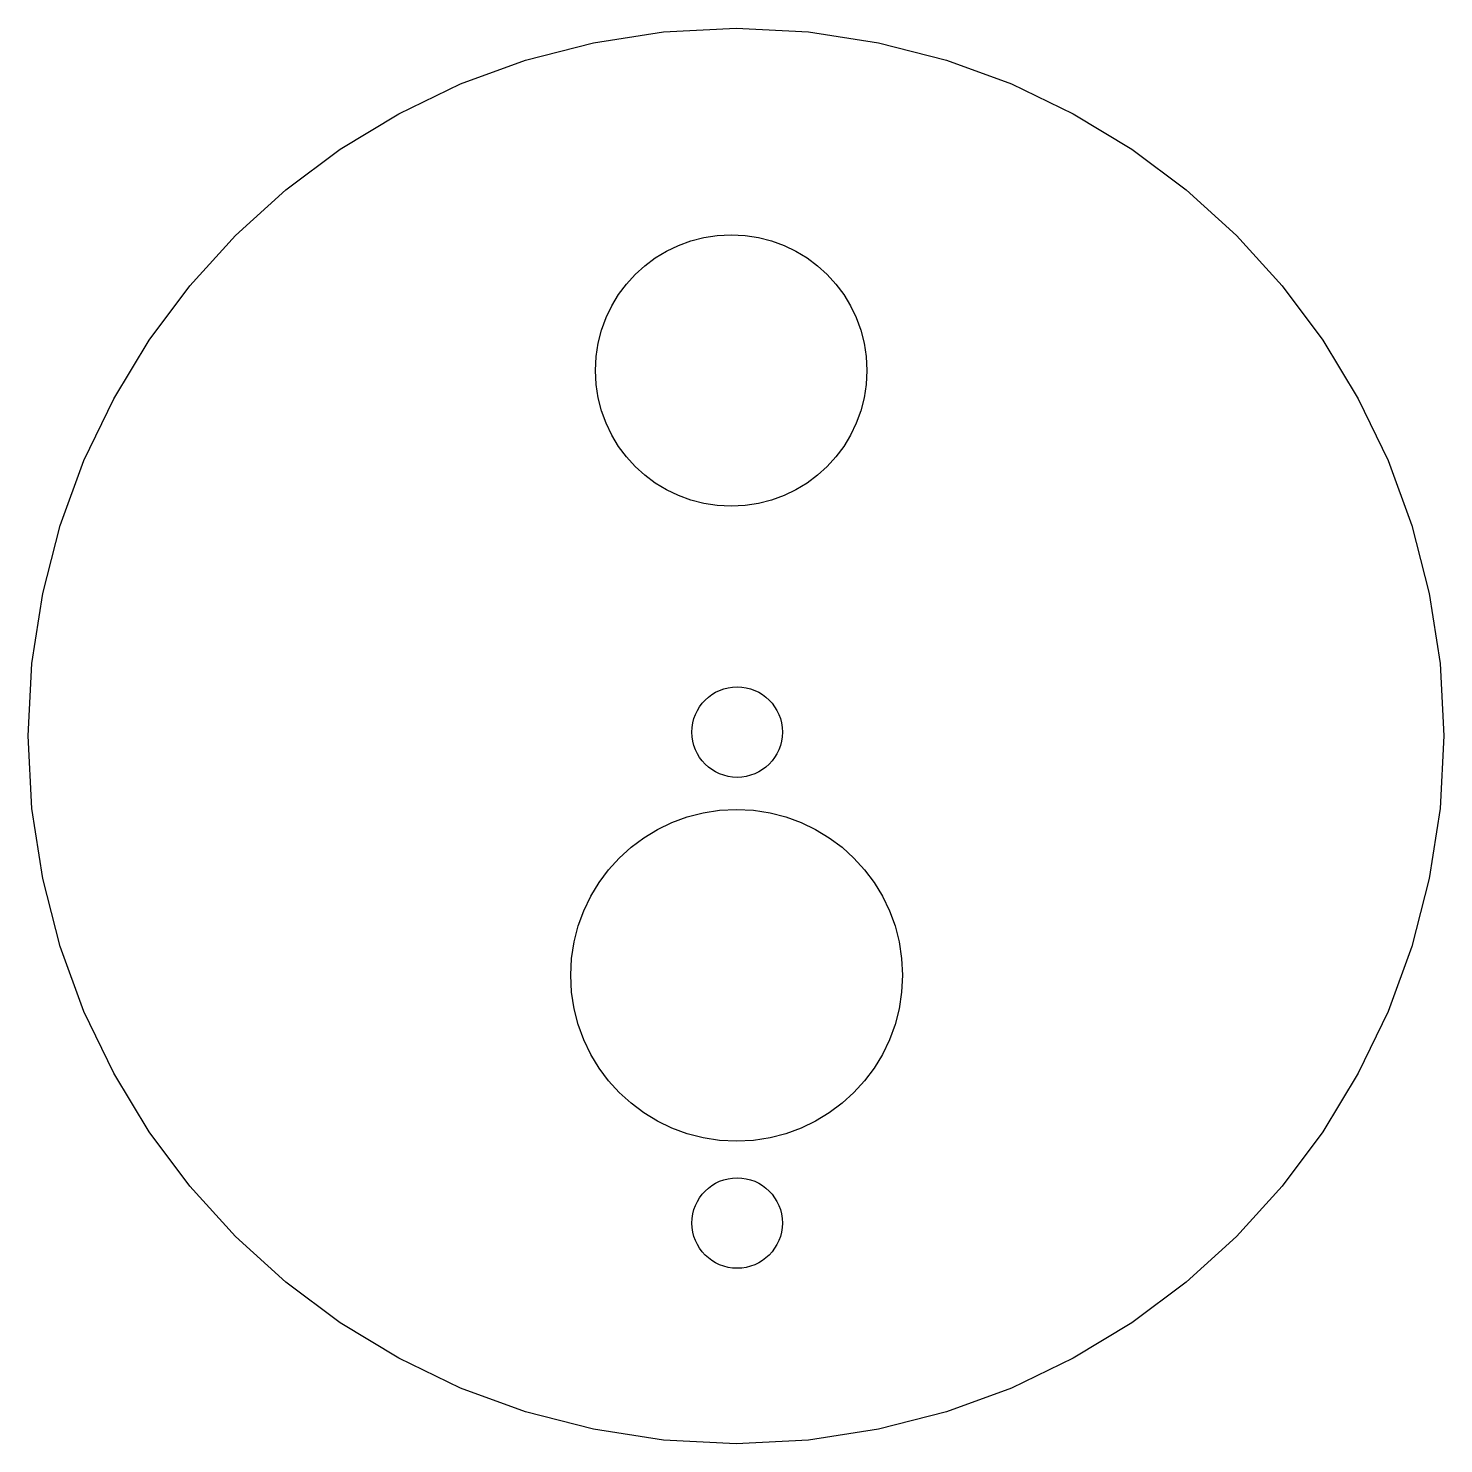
# Model space of a CAD drawing. Extents: x 0 to 46, y 0 to 46.
import ezdxf

# ---------------------------------------------------------------- set-up
doc = ezdxf.new("R2010")
doc.units = 0
doc.layers.add('Layer_1', color=7, linetype='CONTINUOUS')

msp = doc.modelspace()

# ---------------------------------------------------------------- linework, layer by layer
at = {"layer": 'Layer_1', "color": 1}
for p, q in [((20.649054, 45.874751), (23.000002, 45.993471)), ((23.000002, 45.993471), (25.350951, 45.874761)), ((18.366016, 45.526321), (20.649054, 45.874751)), ((25.350951, 45.874761), (27.633989, 45.526321)), ((16.162447, 44.959731), (18.366016, 45.526321)), ((27.633989, 45.526321), (29.837556, 44.959731)), ((14.049906, 44.186531), (16.162447, 44.959731)), ((29.837556, 44.959731), (31.950098, 44.186531)), ((12.039949, 43.218281), (14.049906, 44.186531)), ((31.950098, 44.186531), (33.960056, 43.218281)), ((10.144134, 42.066551), (12.039949, 43.218281)), ((33.960056, 43.218281), (35.85587, 42.066551)), ((8.37402, 40.742881), (10.144134, 42.066551)), ((35.85587, 42.066551), (37.625986, 40.742881)), ((6.741164, 39.258841), (8.37402, 40.742881)), ((37.625986, 40.742881), (39.258841, 39.258841)), ((5.257123, 37.625981), (6.741164, 39.258841)), ((21.531705, 39.088061), (21.954342, 39.196731)), ((21.954342, 39.196731), (22.392219, 39.263531)), ((22.392219, 39.263531), (22.843126, 39.286331)), ((22.843126, 39.286331), (23.294031, 39.263631)), ((23.294031, 39.263631), (23.731911, 39.196831)), ((23.731911, 39.196831), (24.154542, 39.088141)), ((39.258841, 39.258841), (40.742881, 37.625981)), ((20.37741, 38.533161), (20.741019, 38.754061)), ((20.741019, 38.754061), (21.126525, 38.939761)), ((21.126525, 38.939761), (21.531705, 39.088061)), ((24.154542, 39.088141), (24.559728, 38.939861)), ((24.559728, 38.939861), (24.945231, 38.754151)), ((24.945231, 38.754151), (25.308843, 38.533261)), ((19.72473, 37.994651), (20.037905, 38.279281)), ((20.037905, 38.279281), (20.37741, 38.533161)), ((25.308843, 38.533261), (25.648348, 38.279381)), ((25.648348, 38.279381), (25.961523, 37.994751)), ((19.440096, 37.681471), (19.72473, 37.994651)), ((25.961523, 37.994751), (26.246159, 37.681571)), ((3.933456, 35.855871), (5.257123, 37.625981)), ((18.965321, 36.978361), (19.18622, 37.341971)), ((19.18622, 37.341971), (19.440096, 37.681471)), ((26.246159, 37.681571), (26.500033, 37.342071)), ((26.500033, 37.342071), (26.720932, 36.978461)), ((40.742881, 37.625981), (42.066548, 35.855871)), ((18.779614, 36.592851), (18.965321, 36.978361)), ((26.720932, 36.978461), (26.906639, 36.592951)), ((18.631317, 36.187671), (18.779614, 36.592851)), ((26.906639, 36.592951), (27.054936, 36.187771)), ((18.522645, 35.765031), (18.631317, 36.187671)), ((27.054936, 36.187771), (27.163608, 35.765131)), ((2.78172, 33.960061), (3.933456, 35.855871)), ((18.455817, 35.327151), (18.522645, 35.765031)), ((27.163608, 35.765131), (27.230436, 35.327251)), ((42.066548, 35.855871), (43.218284, 33.960061)), ((18.433048, 34.876251), (18.455817, 35.327151)), ((27.230436, 35.327251), (27.253205, 34.876251)), ((18.455817, 34.425351), (18.433048, 34.876251)), ((27.253205, 34.876251), (27.230436, 34.425351)), ((18.522644, 33.987471), (18.455817, 34.425351)), ((27.230436, 34.425351), (27.163608, 33.987471)), ((1.813473, 31.950101), (2.78172, 33.960061)), ((18.631315, 33.564831), (18.522644, 33.987471)), ((27.163608, 33.987471), (27.054936, 33.564831)), ((43.218284, 33.960061), (44.186531, 31.950101)), ((18.779613, 33.159651), (18.631315, 33.564831)), ((18.965319, 32.774141), (18.779613, 33.159651)), ((26.906639, 33.159651), (26.720932, 32.774141)), ((27.054936, 33.564831), (26.906639, 33.159651)), ((19.186219, 32.410531), (18.965319, 32.774141)), ((26.720932, 32.774141), (26.500033, 32.410531)), ((19.440092, 32.071031), (19.186219, 32.410531)), ((26.500033, 32.410531), (26.246157, 32.071031)), ((1.040274, 29.837561), (1.813473, 31.950101)), ((19.724729, 31.757851), (19.440092, 32.071031)), ((20.037904, 31.473221), (19.724729, 31.757851)), ((25.961523, 31.757851), (25.648348, 31.473221)), ((26.246157, 32.071031), (25.961523, 31.757851)), ((44.186531, 31.950101), (44.959731, 29.837561)), ((20.377408, 31.219341), (20.037904, 31.473221)), ((25.648348, 31.473221), (25.308843, 31.219341)), ((20.741021, 30.998451), (20.377408, 31.219341)), ((21.126524, 30.812741), (20.741021, 30.998451)), ((21.53171, 30.664461), (21.126524, 30.812741)), ((24.559728, 30.812741), (24.154547, 30.664441)), ((24.945233, 30.998441), (24.559728, 30.812741)), ((25.308843, 31.219341), (24.945233, 30.998441)), ((21.954341, 30.555771), (21.53171, 30.664461)), ((22.392221, 30.488971), (21.954341, 30.555771)), ((22.843126, 30.466171), (22.392221, 30.488971)), ((23.294026, 30.488971), (22.843126, 30.466171)), ((23.731911, 30.555771), (23.294026, 30.488971)), ((24.154547, 30.664441), (23.731911, 30.555771)), ((0.473678, 27.633991), (1.040274, 29.837561)), ((44.959731, 29.837561), (45.526326, 27.633991)), ((0.125245, 25.350951), (0.473678, 27.633991)), ((45.526326, 27.633991), (45.874759, 25.350951)), ((0.006532, 23.000001), (0.125245, 25.350951)), ((45.874759, 25.350951), (45.993472, 23.000001)), ((22.21468, 24.345621), (22.335878, 24.419321)), ((22.335878, 24.419321), (22.464385, 24.481221)), ((22.464385, 24.481221), (22.599452, 24.530621)), ((22.599452, 24.530621), (22.740323, 24.566921)), ((22.740323, 24.566921), (22.886282, 24.589221)), ((22.886282, 24.589221), (23.036584, 24.597221)), ((23.036584, 24.597221), (23.186885, 24.589221)), ((23.186885, 24.589221), (23.332844, 24.566921)), ((23.332844, 24.566921), (23.473723, 24.530721)), ((23.473723, 24.530721), (23.608783, 24.481221)), ((23.608783, 24.481221), (23.737284, 24.419321)), ((23.737284, 24.419321), (23.858487, 24.345721)), ((21.743978, 23.827351), (21.817617, 23.948561)), ((21.817617, 23.948561), (21.902242, 24.061731)), ((21.902242, 24.061731), (21.99712, 24.166121)), ((21.99712, 24.166121), (22.101513, 24.261021)), ((22.101513, 24.261021), (22.21468, 24.345621)), ((23.858487, 24.345721), (23.971648, 24.261121)), ((23.971648, 24.261121), (24.076047, 24.166221)), ((24.076047, 24.166221), (24.170923, 24.061831)), ((24.170923, 24.061831), (24.25555, 23.948661)), ((24.25555, 23.948661), (24.329182, 23.827461)), ((21.596424, 23.422921), (21.632649, 23.563801)), ((21.632649, 23.563801), (21.682081, 23.698861)), ((21.682081, 23.698861), (21.743978, 23.827351)), ((24.329182, 23.827461), (24.391086, 23.698961)), ((24.391086, 23.698961), (24.440515, 23.563911)), ((24.440515, 23.563911), (24.476743, 23.423021)), ((0.125244, 20.64905), (0.006532, 23.000001)), ((21.566557, 23.126661), (21.574147, 23.276961)), ((21.574147, 22.97636), (21.566557, 23.126661)), ((21.574147, 23.276961), (21.596424, 23.422921)), ((24.476743, 23.423021), (24.499019, 23.277061)), ((24.499019, 23.277061), (24.506611, 23.126561)), ((24.506611, 23.126561), (24.499021, 22.97626)), ((45.993472, 23.000001), (45.874759, 20.64905)), ((21.596423, 22.8304), (21.574147, 22.97636)), ((21.632652, 22.68951), (21.596423, 22.8304)), ((21.682079, 22.55446), (21.632652, 22.68951)), ((21.743981, 22.42595), (21.682079, 22.55446)), ((24.391089, 22.55436), (24.329191, 22.42587)), ((24.440521, 22.68942), (24.391089, 22.55436)), ((24.476745, 22.8303), (24.440521, 22.68942)), ((24.499021, 22.97626), (24.476745, 22.8303)), ((21.817614, 22.30475), (21.743981, 22.42595)), ((21.902239, 22.19158), (21.817614, 22.30475)), ((21.997117, 22.08719), (21.902239, 22.19158)), ((22.101517, 21.99229), (21.997117, 22.08719)), ((24.076051, 22.08709), (23.971661, 21.99219)), ((24.170931, 22.19149), (24.076051, 22.08709)), ((24.255554, 22.30465), (24.170931, 22.19149)), ((24.329191, 22.42587), (24.255554, 22.30465)), ((22.214677, 21.90769), (22.101517, 21.99229)), ((22.335868, 21.83399), (22.214677, 21.90769)), ((22.464383, 21.77209), (22.335868, 21.83399)), ((22.599443, 21.72269), (22.464383, 21.77209)), ((22.740322, 21.68649), (22.599443, 21.72269)), ((22.886282, 21.66419), (22.740322, 21.68649)), ((23.036584, 21.65619), (22.886282, 21.66419)), ((23.186879, 21.66419), (23.036584, 21.65619)), ((23.332846, 21.68649), (23.186879, 21.66419)), ((23.473731, 21.72269), (23.332846, 21.68649)), ((23.608786, 21.77209), (23.473731, 21.72269)), ((23.737292, 21.83399), (23.608786, 21.77209)), ((23.858491, 21.90759), (23.737292, 21.83399)), ((23.971661, 21.99219), (23.858491, 21.90759)), ((0.473677, 18.36601), (0.125244, 20.64905)), ((20.920515, 20.19107), (21.415734, 20.37232)), ((21.415734, 20.37232), (21.932292, 20.50514)), ((21.932292, 20.50514), (22.467478, 20.58684)), ((22.467478, 20.58684), (23.018585, 20.61464)), ((23.018585, 20.61464), (23.569691, 20.58684)), ((23.569691, 20.58684), (24.104878, 20.50514)), ((24.104878, 20.50514), (24.621434, 20.37232)), ((24.621434, 20.37232), (25.116654, 20.19107)), ((45.874759, 20.64905), (45.526327, 18.36601)), ((20.004929, 19.69411), (20.449342, 19.9641)), ((20.449342, 19.9641), (20.920515, 20.19107)), ((25.116654, 20.19107), (25.587826, 19.96409)), ((25.587826, 19.96409), (26.03224, 19.69411)), ((19.20721, 19.03593), (19.58998, 19.38382)), ((19.58998, 19.38382), (20.004929, 19.69411)), ((26.03224, 19.69411), (26.44719, 19.38382)), ((26.44719, 19.38382), (26.82996, 19.03593)), ((18.859321, 18.65315), (19.20721, 19.03593)), ((26.82996, 19.03593), (27.177848, 18.65316)), ((18.549031, 18.23821), (18.859321, 18.65315)), ((27.177848, 18.65316), (27.488138, 18.23821)), ((1.040273, 16.16244), (0.473677, 18.36601)), ((18.279043, 17.79379), (18.549031, 18.23821)), ((27.488138, 18.23821), (27.758129, 17.79379)), ((45.526327, 18.36601), (44.959732, 16.16244)), ((18.052068, 17.32262), (18.279043, 17.79379)), ((27.758129, 17.79379), (27.985102, 17.32262)), ((17.870816, 16.8274), (18.052068, 17.32262)), ((27.985102, 17.32262), (28.166354, 16.8274)), ((17.737995, 16.31084), (17.870816, 16.8274)), ((28.166354, 16.8274), (28.299174, 16.31084)), ((1.813472, 14.0499), (1.040273, 16.16244)), ((17.656316, 15.77566), (17.737995, 16.31084)), ((28.299174, 16.31084), (28.380852, 15.77566)), ((44.959732, 16.16244), (44.186532, 14.0499)), ((17.628488, 15.22455), (17.656316, 15.77566)), ((28.380852, 15.77566), (28.408681, 15.22455)), ((17.656317, 14.67344), (17.628488, 15.22455)), ((28.408681, 15.22455), (28.380853, 14.67344)), ((17.737995, 14.13826), (17.656317, 14.67344)), ((28.380853, 14.67344), (28.299174, 14.13826)), ((2.781718, 12.03994), (1.813472, 14.0499)), ((17.870816, 13.6217), (17.737995, 14.13826)), ((28.299174, 14.13826), (28.166353, 13.6217)), ((44.186532, 14.0499), (43.218286, 12.03994)), ((18.052068, 13.12648), (17.870816, 13.6217)), ((28.166353, 13.6217), (27.985102, 13.12648)), ((18.279041, 12.65531), (18.052068, 13.12648)), ((27.985102, 13.12648), (27.758127, 12.65531)), ((18.549031, 12.21089), (18.279041, 12.65531)), ((27.758127, 12.65531), (27.488138, 12.21089)), ((3.933454, 10.14413), (2.781718, 12.03994)), ((18.859321, 11.79594), (18.549031, 12.21089)), ((27.488138, 12.21089), (27.177848, 11.79595)), ((43.218286, 12.03994), (42.06655, 10.14413)), ((19.20721, 11.41317), (18.859321, 11.79594)), ((27.177848, 11.79595), (26.82996, 11.41317)), ((19.58998, 11.06528), (19.20721, 11.41317)), ((20.004929, 10.75499), (19.58998, 11.06528)), ((26.44719, 11.06528), (26.03224, 10.75499)), ((26.82996, 11.41317), (26.44719, 11.06528)), ((20.449344, 10.48501), (20.004929, 10.75499)), ((26.03224, 10.75499), (25.587828, 10.485)), ((5.257121, 8.37402), (3.933454, 10.14413)), ((20.920515, 10.25803), (20.449344, 10.48501)), ((21.415735, 10.07678), (20.920515, 10.25803)), ((25.116654, 10.25803), (24.621435, 10.07678)), ((25.587828, 10.485), (25.116654, 10.25803)), ((42.06655, 10.14413), (40.742883, 8.37402)), ((21.932292, 9.94396), (21.415735, 10.07678)), ((22.467478, 9.86226), (21.932292, 9.94396)), ((23.018585, 9.83446), (22.467478, 9.86226)), ((23.569691, 9.86226), (23.018585, 9.83446)), ((24.104878, 9.94396), (23.569691, 9.86226)), ((24.621435, 10.07678), (24.104878, 9.94396)), ((6.741162, 6.74116), (5.257121, 8.37402)), ((21.99712, 8.21611), (22.101513, 8.31101)), ((22.101513, 8.31101), (22.21468, 8.39561)), ((22.21468, 8.39561), (22.335878, 8.46921)), ((22.335878, 8.46921), (22.464385, 8.53111)), ((22.464385, 8.53111), (22.599439, 8.58051)), ((22.599439, 8.58051), (22.740323, 8.61671)), ((22.740323, 8.61671), (22.88629, 8.63901)), ((22.88629, 8.63901), (23.036584, 8.64701)), ((23.036584, 8.64701), (23.186885, 8.63901)), ((23.186885, 8.63901), (23.332844, 8.61671)), ((23.332844, 8.61671), (23.473723, 8.58051)), ((23.473723, 8.58051), (23.608783, 8.53111)), ((23.608783, 8.53111), (23.737297, 8.46921)), ((23.737297, 8.46921), (23.858487, 8.39551)), ((23.858487, 8.39551), (23.971648, 8.31091)), ((23.971648, 8.31091), (24.076047, 8.21601)), ((40.742883, 8.37402), (39.258842, 6.74116)), ((21.682081, 7.74885), (21.743978, 7.87734)), ((21.743978, 7.87734), (21.817617, 7.99855)), ((21.817617, 7.99855), (21.902242, 8.11172)), ((21.902242, 8.11172), (21.99712, 8.21611)), ((24.076047, 8.21601), (24.170923, 8.11162)), ((24.170923, 8.11162), (24.25555, 7.99845)), ((24.25555, 7.99845), (24.329182, 7.87725)), ((24.329182, 7.87725), (24.391086, 7.74875)), ((21.574147, 7.32695), (21.596424, 7.47291)), ((21.596424, 7.47291), (21.632649, 7.61379)), ((21.632649, 7.61379), (21.682081, 7.74885)), ((24.391086, 7.74875), (24.440515, 7.6137)), ((24.440515, 7.6137), (24.476743, 7.47281)), ((24.476743, 7.47281), (24.499019, 7.32685)), ((21.566557, 7.17665), (21.574147, 7.32695)), ((21.574147, 7.02635), (21.566557, 7.17665)), ((21.596423, 6.88039), (21.574147, 7.02635)), ((24.499021, 7.02625), (24.476745, 6.88029)), ((24.499019, 7.32685), (24.506611, 7.17655)), ((24.506611, 7.17655), (24.499021, 7.02625)), ((8.374017, 5.25712), (6.741162, 6.74116)), ((21.632652, 6.7395), (21.596423, 6.88039)), ((21.682079, 6.60445), (21.632652, 6.7395)), ((21.743981, 6.47594), (21.682079, 6.60445)), ((21.817614, 6.35474), (21.743981, 6.47594)), ((24.329191, 6.47586), (24.255554, 6.35464)), ((24.391089, 6.60435), (24.329191, 6.47586)), ((24.440521, 6.73941), (24.391089, 6.60435)), ((24.476745, 6.88029), (24.440521, 6.73941)), ((39.258842, 6.74116), (37.625985, 5.25712)), ((21.902239, 6.24157), (21.817614, 6.35474)), ((21.997117, 6.13718), (21.902239, 6.24157)), ((22.101517, 6.04228), (21.997117, 6.13718)), ((22.214677, 5.95768), (22.101517, 6.04228)), ((23.971661, 6.04218), (23.858491, 5.95758)), ((24.076051, 6.13708), (23.971661, 6.04218)), ((24.170931, 6.24148), (24.076051, 6.13708)), ((24.255554, 6.35464), (24.170931, 6.24148)), ((22.335868, 5.88398), (22.214677, 5.95768)), ((22.464383, 5.82208), (22.335868, 5.88398)), ((22.599443, 5.77268), (22.464383, 5.82208)), ((22.740322, 5.73648), (22.599443, 5.77268)), ((22.886282, 5.71418), (22.740322, 5.73648)), ((23.036584, 5.70618), (22.886282, 5.71418)), ((23.186879, 5.71418), (23.036584, 5.70618)), ((23.332846, 5.73648), (23.186879, 5.71418)), ((23.473731, 5.77268), (23.332846, 5.73648)), ((23.608786, 5.82208), (23.473731, 5.77268)), ((23.737292, 5.88398), (23.608786, 5.82208)), ((23.858491, 5.95758), (23.737292, 5.88398)), ((10.144133, 3.93345), (8.374017, 5.25712)), ((37.625985, 5.25712), (35.855871, 3.93345)), ((12.039948, 2.78172), (10.144133, 3.93345)), ((35.855871, 3.93345), (33.960056, 2.78172)), ((14.049905, 1.81347), (12.039948, 2.78172)), ((33.960056, 2.78172), (31.950099, 1.81347)), ((16.162448, 1.04027), (14.049905, 1.81347)), ((31.950099, 1.81347), (29.837557, 1.04027)), ((18.366015, 0.47368), (16.162448, 1.04027)), ((29.837557, 1.04027), (27.633989, 0.47368)), ((20.649053, 0.12524), (18.366015, 0.47368)), ((27.633989, 0.47368), (25.35095, 0.12525)), ((23.000002, 0.00653), (20.649053, 0.12524)), ((25.35095, 0.12525), (23.000002, 0.00653))]:
    msp.add_line(p, q, dxfattribs=at)

doc.saveas('drawing.dxf')
